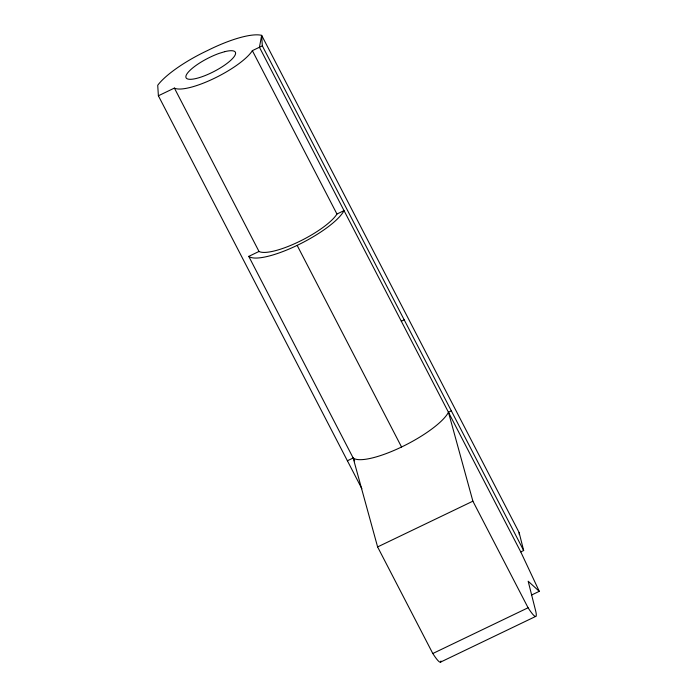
<?xml version="1.0" encoding="UTF-8"?>
<svg xmlns="http://www.w3.org/2000/svg" width="697" height="697" viewBox="0 0 697 697"><rect width="100%" height="100%" fill="white"/><g stroke="black" fill="none" stroke-linecap="round" stroke-linejoin="round"><path stroke-width="1.05" d="M158.385 95.777L174.398 88.083A45.479 11.901 -27.4 0 0 213.953 78.5A45.479 11.901 -27.4 0 0 252.358 50.654L262.325 45.863L261.663 35.355A61.38 16.31 -27.6 0 0 207.593 50.506A59.01 15.508 -27.3 0 0 157.722 85.269L158.385 95.777L361.882 488.745M248.759 256.374L259.005 251.46A45.479 11.901 -27.4 0 0 298.551 241.876A45.479 11.901 -27.4 0 0 336.956 214.031L344.039 210.625A54.688 14.306 -27.4 0 1 297.149 245.379A54.688 14.306 -27.4 0 1 248.759 256.374L354.668 460.891M401.315 321.239L404.208 319.853M347.394 460.769L353.17 457.999A54.688 14.306 -27.4 0 0 401.55 447.004A54.688 14.306 -27.4 0 0 448.45 412.249L451.334 410.864M441.001 661A43.885 4.853 64.4 0 1 432.802 653.516L377.608 546.927L472.888 501.178L448.45 412.249M520.764 551.911L523.656 550.525L519.108 532.517L261.663 35.355L259.441 47.248L520.764 551.911L539.278 591.326L531.497 595.064M432.802 653.516L528.082 607.767A43.885 4.853 64.4 0 0 535.575 610.563L528.169 581.237L539.278 591.326M440.46 662.15L535.74 616.401M262.325 45.863L523.656 550.525M252.358 50.654L336.956 214.031M472.888 501.178L528.082 607.767M297.149 245.379L401.55 447.004M174.398 88.083L259.005 251.46M353.17 457.999L377.608 546.927M519.108 532.517L519.291 534.669M224.809 51.648L219.015 53.425A27.758 7.266 -27.4 0 0 185.968 77.506A27.758 7.266 -27.4 0 0 223.371 65.997A27.758 7.266 -27.4 0 0 224.809 51.648"/></g></svg>
